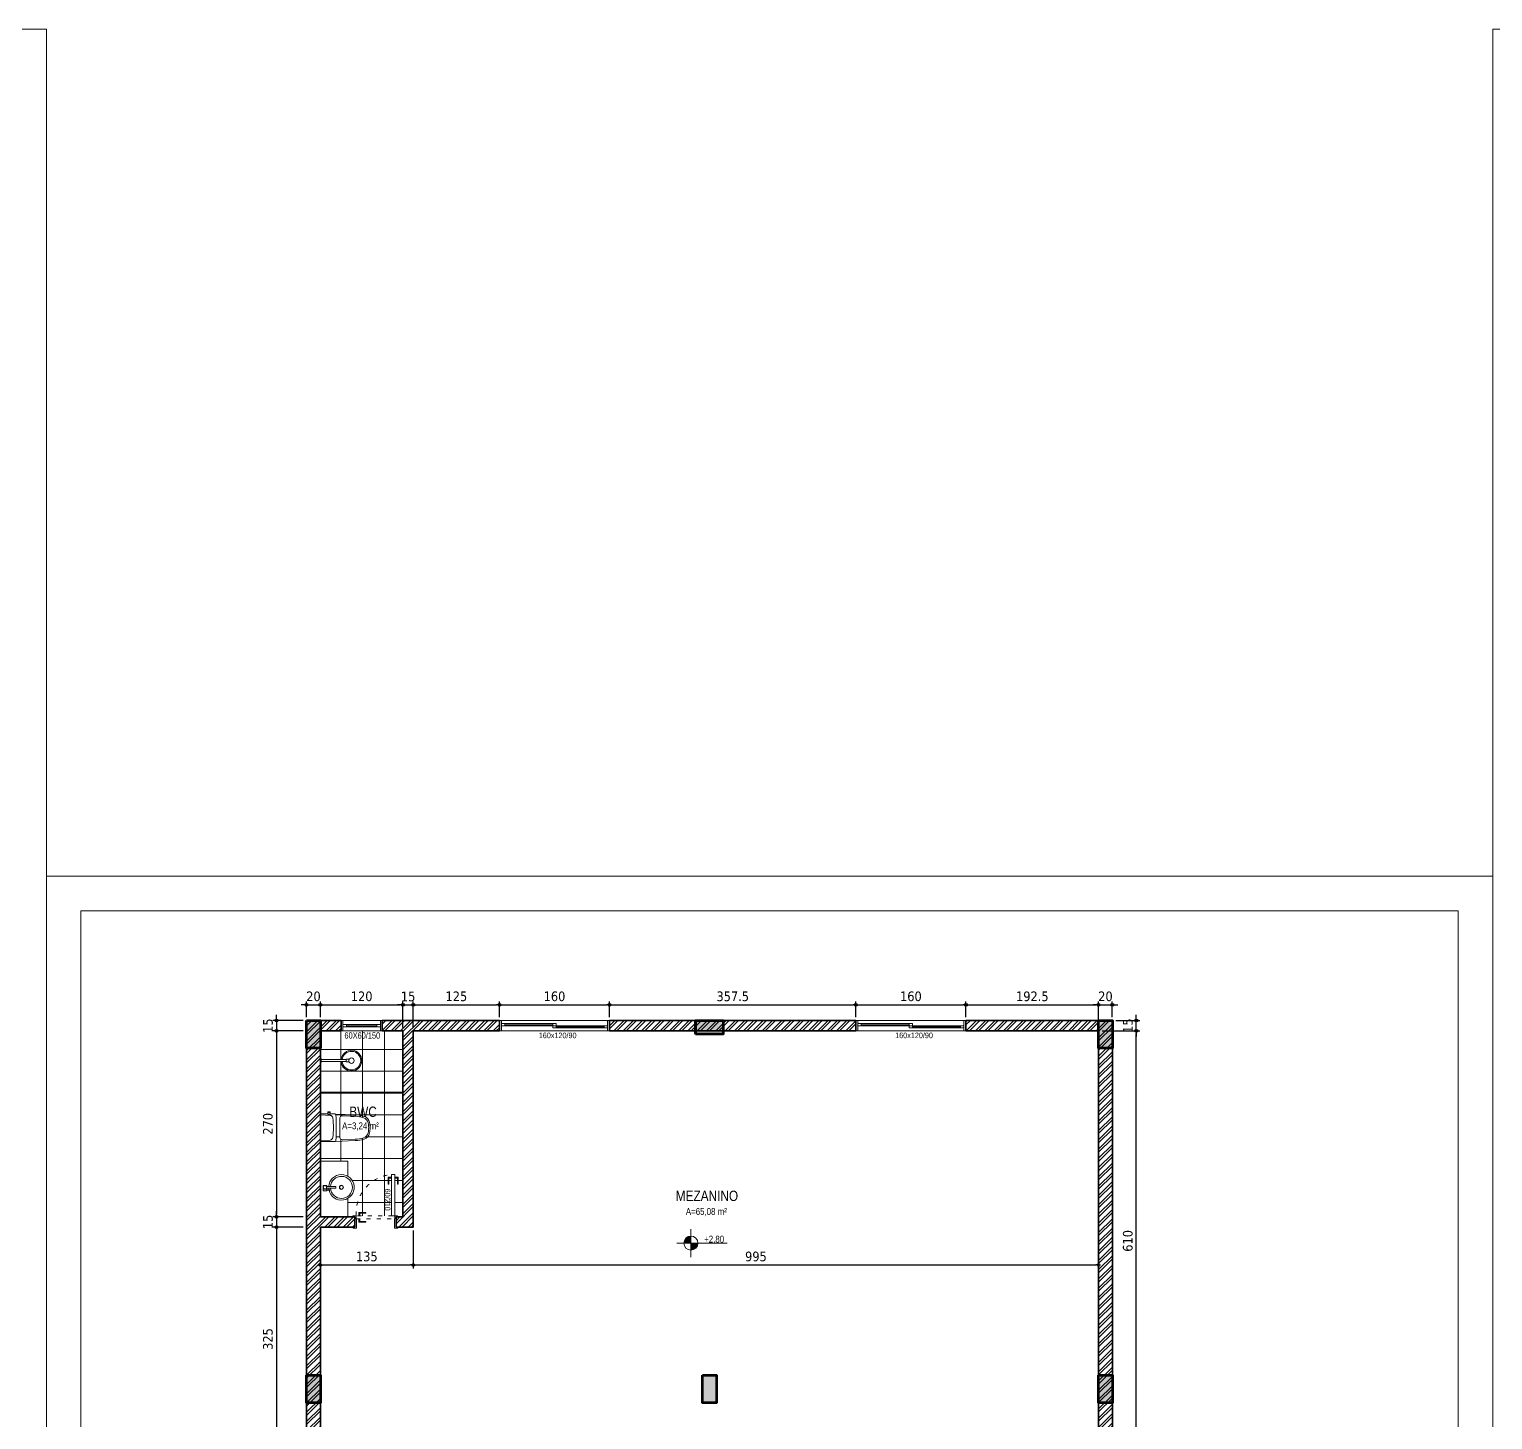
# Model space of a CAD drawing. Header units: millimetres. Extents: x 2030 to 44114, y 1520 to 18221.
# Drawn here: x 35913 to 38038, y 7135 to 9154 of the extents above; entities that cross this region are included whole.
import ezdxf
from ezdxf.enums import TextEntityAlignment as Align

# ---------------------------------------------------------------- set-up
doc = ezdxf.new("R2010")
doc.units = ezdxf.units.MM
doc.linetypes.add('ACAD_ISO03W100', pattern=[30, 12, -18])
for name, color, linetype, lineweight in [('01', 1, 'Continuous', 5), ('018 - Cotas', 244, 'Continuous', 5), ('020 - Textos', 20, 'Continuous', 5), ('030 - Esquadrias', 30, 'Continuous', 5), ('05', 5, 'Continuous', 35), ('055 - Mobilia', 55, 'Continuous', 5), ('06', 6, 'Continuous', 60), ('08', 8, 'Continuous', 5), ('250 - Carimbo', 250, 'Continuous', 5)]:
    doc.layers.add(name, color=color, linetype=linetype, lineweight=lineweight)
doc.styles.add('LE2', font='tahoma.ttf')
doc.styles.add('ROMANS', font='ARIALN.TTF')
doc.dimstyles.new('000_COTA075', dxfattribs={"dimtxt": 14, "dimasz": 4, "dimexe": 5, "dimexo": 5, "dimgap": 5, "dimtad": 1, "dimdec": 1, "dimzin": 12, "dimdsep": 46, "dimtxsty": 'LE2', "dimblk": 'ORIGIN', "dimcen": 0, "dimclrd": 256, "dimclre": 256, "dimclrt": 2, "dimadec": 0, "dimazin": 0, "dimtfac": 1, "dimtdec": 1, "dimtix": 1, "dimtmove": 2, "dimatfit": 3, "dimfxl": 5, "dimtolj": 1, "dimtzin": 0, "dimarcsym": 0})

# ---------------------------------------------------------------- blocks, each defined once
blk = doc.blocks.new('A$C6AF3553C-flat-1')
for p, q in [((-0.399, -0.505), (-0.387, -0.217)), ((-0.374, -0.405), (-0.366, -0.218)), ((-0.026, -0.405), (-0.034, -0.218)), ((-0.001, -0.505), (-0.013, -0.217)), ((-0.431, -0.581), (-0.431, -0.612)), ((-0.431, -0.581), (-0.415, -0.581)), ((-0.431, -0.612), (-0.415, -0.612)), ((-0.415, -0.578), (-0.415, -0.615)), ((-0.415, -0.578), (-0.391, -0.578)), ((-0.415, -0.615), (-0.392, -0.615)), ((-0.4, -0.509), (-0.4, -0.578)), ((-0.4, -0.519), (-0.4, -0.519)), ((-0.4, -0.615), (-0.4, -0.716)), ((-0.391, -0.578), (-0.392, -0.615)), ((-0.386, -0.716), (-0.379, -0.581)), ((-0.342, -0.438), (-0.057, -0.438)), ((-0.014, -0.716), (-0.021, -0.581)), ((0, -0.509), (0, -0.716)), ((-0.006, -0.723), (-0.394, -0.723))]:
    blk.add_line(p, q)
for centre, radius, start, end in [((-0.2, -0.421), 0.421, 90, 100.3105), ((-0.2, -0.421), 0.421, 79.6895, 90), ((0.138, -0.239), 0.526, 163.2539, 177.6082), ((0.138, -0.239), 0.505, 163.2539, 177.6082), ((-0.254, -0.121), 0.116, 100.3105, 163.2539), ((-0.254, -0.121), 0.0947, 100.3105, 163.2539), ((-0.2, -0.421), 0.4, 90, 100.3105), ((-0.2, -0.421), 0.4, 79.6895, 90), ((-0.145, -0.121), 0.0947, 16.7461, 79.6895), ((-0.145, -0.121), 0.116, 16.7461, 79.6895), ((-0.538, -0.239), 0.505, 2.3918, 16.7461), ((-0.538, -0.239), 0.526, 2.3918, 16.7461), ((-0.342, -0.406), 0.0316, 177.6082, 270), ((-0.057, -0.406), 0.0316, 270, 2.3918), ((-0.387, -0.509), 0.0126, 90, 180), ((-0.2, -3.647), 3.156, 86.5961, 93.4039), ((-0.337, -0.583), 0.0421, 97.0567, 177.1036), ((-0.2, -1.689), 1.157, 82.9433, 97.0567), ((-0.063, -0.583), 0.0421, 2.8964, 82.9433), ((-0.013, -0.509), 0.0126, 0, 90), ((-0.394, -0.716), 0.00631, 180, 270), ((-0.379, -0.716), 0.00631, 177.1036, 270), ((-0.02, -0.716), 0.00631, 270, 2.8964), ((-0.006, -0.716), 0.00631, 270, 0)]:
    blk.add_arc(centre, radius, start, end)
blk = doc.blocks.new('acc4')
for p, q in [((-0.017, -0.373), (-0.018, -0.374)), ((0.013, -0.373), (-0.014, -0.373)), ((0.015, -0.373), (0.016, -0.374))]:
    blk.add_line(p, q)
for points in [[(0, 0), (-0.03, 0), (-0.03, -0.005, 0.414214), (-0.021, -0.014), (-0.017, -0.014)], [(0.015, -0.014), (0.02, -0.014, 0.414214), (0.029, -0.005), (0.029, 0), (0, 0)]]:
    blk.add_lwpolyline(points, format="xyb")
for points in [[(-0.017, -0.014), (0.015, -0.014)], [(-0.017, -0.014), (-0.017, -0.373)], [(0.015, -0.014), (0.015, -0.373)], [(-0.018, -0.374), (-0.018, -0.416)], [(0.016, -0.374), (0.016, -0.414)]]:
    blk.add_lwpolyline(points)
blk.add_circle((0.001, -0.451), 0.0396)
for radius in [0.15, 0.135]:
    blk.add_arc((0.001, -0.451), radius, 96.6611, 84.5101)
blk = doc.blocks.new('acc-xx2')
for points in [[(10, 213), (28, 213), (28, 264), (-26, 264), (-26, 213), (-10, 213)], [(-10, 215), (-10, 82), (10, 82), (10, 215)]]:
    blk.add_lwpolyline(points)
for points in [[(28, 213), (49, 213), (49, 264), (28, 264)], [(37, 168), (41, 168), (41, 213), (37, 213)]]:
    blk.add_lwpolyline(points, close=True)
blk.add_circle((0, 238), 25.5)
at = {"linetype": 'Continuous'}
for radius in [29.4, 26.4]:
    blk.add_circle((0, 0), radius, dxfattribs=at)
for start, end in [(93.2272, 77.3427), (78.587, 86.7728)]:
    blk.add_arc((0, 0), 185, start, end)
blk.add_arc((0, 0), 160, 93.7321, 86.2679, dxfattribs=at)
blk = doc.blocks.new('uwebfiwnefjnwkefwf')
for points in [[(-16380.5, -3184.1), (-16380.5, -3186.6), (-16365.5, -3186.6), (-16365.5, -3184.6), (-16364, -3184.6), (-16364, -3188.6), (-16368.5, -3188.6), (-16368.5, -3189.1), (-16382, -3189.1), (-16382, -3184.1), (-16380.5, -3184.1)], [(-16364, -3188.6), (-16304, -3188.6), (-16304, -3193.1), (-16364, -3193.1)], [(-16380.5, -3249.1), (-16380.5, -3246.6), (-16365.5, -3246.6), (-16365.5, -3249.6), (-16364, -3249.6), (-16364, -3244.6), (-16368.5, -3244.6), (-16368.5, -3244.1), (-16382, -3244.1), (-16382, -3249.1), (-16380.5, -3249.1)]]:
    blk.add_lwpolyline(points, close=True)
for points in [[(-16308, -3188.6), (-16308, -3183.6), (-16318, -3183.6), (-16318, -3184.6), (-16309.5, -3184.6), (-16309.5, -3188.6)], [(-16309.5, -3193.1), (-16309.5, -3197.1), (-16318, -3197.1), (-16318, -3198.1), (-16308, -3198.1), (-16308, -3193.1)], [(-16368.5, -3239.1), (-16372.5, -3239.1), (-16372.5, -3230.6), (-16373.5, -3230.6), (-16373.5, -3240.6), (-16368.5, -3240.6)], [(-16364, -3240.6), (-16359, -3240.6), (-16359, -3230.6), (-16360, -3230.6), (-16360, -3239.1), (-16364, -3239.1)]]:
    blk.add_lwpolyline(points)
at = {"layer": '08', "linetype": 'ACAD_ISO03W100', "ltscale": 0.5}
blk.add_lwpolyline([(-16364, -3191.6), (-16364, -3244.6), (-16368.5, -3244.6), (-16368.5, -3188.6), (-16364, -3188.6), (-16364, -3191.6)], close=True, dxfattribs=at)
blk.add_arc((-16360.3, -3188.1), 56.6, 266.3208, 354.9603, dxfattribs=at)
blk = doc.blocks.new('KJWEJFWEF')
at = {"layer": '06'}
h = blk.add_hatch(color=256, dxfattribs=at)
h.dxf.hatch_style = 1
h.paths.add_polyline_path([(71323, -48381.9), (71303, -48381.9), (71303, -48421.9), (71323, -48421.9)])
blk.add_lwpolyline([(71303, -48381.9), (71323, -48381.9), (71323, -48421.9), (71303, -48421.9)], close=True, dxfattribs=at)
blk = doc.blocks.new('j60')
for p, q in [((1060.6, -3371.9), (1114.9, -3371.9)), ((1060.6, -3377.9), (1114.9, -3377.9)), ((1060.6, -3380.9), (1114.9, -3380.9)), ((1060.6, -3386.9), (1114.9, -3386.9)), ((1065.6, -3379.4), (1109.9, -3379.4))]:
    blk.add_line(p, q)
at = {"linetype": 'ByBlock'}
for p, q in [((1065.6, -3377.9), (1065.6, -3380.9)), ((1109.9, -3377.9), (1109.9, -3380.9))]:
    blk.add_line(p, q, dxfattribs=at)
for points in [[(1057.8, -3386.9), (1057.8, -3371.9), (1060.6, -3371.9), (1060.6, -3386.9)], [(1114.9, -3386.9), (1114.9, -3371.9), (1117.8, -3371.9), (1117.8, -3386.9)]]:
    blk.add_lwpolyline(points, close=True)
blk = doc.blocks.new('jkwdbcjwebjwkedw')
for p, q in [((-17468.9, -2649.1), (-17468.9, -2803.1)), ((-17461.4, -2649.1), (-17461.4, -2654.1)), ((-17461.4, -2654.1), (-17458.4, -2654.1)), ((-17461.4, -2654.1), (-17461.4, -2723.6)), ((-17459.9, -2654.1), (-17459.9, -2723.6)), ((-17458.4, -2649.1), (-17458.4, -2654.1)), ((-17458.4, -2654.1), (-17458.4, -2723.6)), ((-17453.9, -2649.1), (-17453.9, -2803.1)), ((-17464.4, -2723.6), (-17464.4, -2728.6)), ((-17464.4, -2723.6), (-17461.4, -2723.6)), ((-17464.4, -2728.6), (-17461.4, -2728.6)), ((-17464.4, -2728.6), (-17464.4, -2798.1)), ((-17462.9, -2728.6), (-17462.9, -2798.1)), ((-17458.4, -2723.6), (-17461.4, -2723.6)), ((-17461.4, -2723.6), (-17461.4, -2728.6)), ((-17461.4, -2723.6), (-17461.4, -2728.6)), ((-17461.4, -2728.6), (-17458.4, -2728.6)), ((-17461.4, -2728.6), (-17461.4, -2798.1)), ((-17458.4, -2723.6), (-17458.4, -2728.6)), ((-17461.4, -2798.1), (-17464.4, -2798.1)), ((-17464.4, -2798.1), (-17464.4, -2803.1)), ((-17461.4, -2798.1), (-17461.4, -2803.1))]:
    blk.add_line(p, q)
for points in [[(-17468.9, -2646.1), (-17453.9, -2646.1), (-17453.9, -2649.1), (-17468.9, -2649.1)], [(-17468.9, -2806.1), (-17453.9, -2806.1), (-17453.9, -2803.1), (-17468.9, -2803.1)]]:
    blk.add_lwpolyline(points, close=True)
blk = doc.blocks.new('RGER')
h = blk.add_hatch(color=256)
h.dxf.hatch_style = 1
h.paths.add_polyline_path([(71276.2, -48044.6), (71276.2, -48031.8, 0.414214), (71263.4, -48044.6)])
h.paths.add_polyline_path([(71289, -48044.6), (71276.2, -48044.6), (71276.2, -48057.4, 0.414214)])
for q in [(71276.2, -48019), (71250.6, -48044.6), (71301.8, -48044.6), (71341.8, -48044.6), (71276.2, -48070.2)]:
    blk.add_line((71276.2, -48044.6), q)
blk.add_circle((71276.2, -48044.6), 12.8)
blk = doc.blocks.new('_Origin')
at = {"color": 0, "linetype": 'ByBlock', "lineweight": -2}
blk.add_line((0, 0), (-1, 0), dxfattribs=at)
blk.add_circle((0, 0), 0.5, dxfattribs=at)
blk = doc.blocks.new('*D217')
at = {"layer": '018 - Cotas', "lineweight": -2, "transparency": 16777216}
for p, q in [((36311.8, 7737.1), (36307.8, 7737.1)), ((36315.8, 7719.4), (36315.8, 7742.1)), ((36315.8, 7737.1), (36335.8, 7737.1)), ((36335.8, 7719.4), (36335.8, 7742.1)), ((36339.8, 7737.1), (36343.8, 7737.1))]:
    blk.add_line(p, q, dxfattribs=at)
at = {"layer": 'Defpoints', "color": 0, "transparency": 16777216}
for p in [(36335.8, 7737.1), (36315.8, 7714.4), (36335.8, 7714.4)]:
    blk.add_point(p, dxfattribs=at)
at = {"layer": '018 - Cotas', "lineweight": -2, "transparency": 16777216, "xscale": 4, "yscale": 4, "zscale": 4}
blk.add_blockref('_Origin', (36315.8, 7737.1), dxfattribs=at)
at = {"layer": '018 - Cotas', "lineweight": -2, "transparency": 16777216, "xscale": 4, "yscale": 4, "zscale": 4, "rotation": 180}
blk.add_blockref('_Origin', (36335.8, 7737.1), dxfattribs=at)
at = {"layer": '018 - Cotas', "color": 2, "transparency": 16777216, "insert": (36325.8, 7749.4), "char_height": 14, "attachment_point": 5, "style": 'LE2'}
blk.add_mtext('\\A1;20', dxfattribs=at)
blk = doc.blocks.new('*D292')
at = {"layer": '018 - Cotas', "lineweight": -2, "transparency": 16777216}
for p, q in [((36335.8, 7719.4), (36335.8, 7742.1)), ((36339.8, 7737.1), (36451.8, 7737.1)), ((36455.8, 7704.4), (36455.8, 7742.1))]:
    blk.add_line(p, q, dxfattribs=at)
at = {"layer": 'Defpoints', "color": 0, "transparency": 16777216}
for p in [(36455.8, 7737.1), (36335.8, 7714.4), (36455.8, 7699.4)]:
    blk.add_point(p, dxfattribs=at)
at = {"layer": '018 - Cotas', "lineweight": -2, "transparency": 16777216, "xscale": 4, "yscale": 4, "zscale": 4, "rotation": 180}
blk.add_blockref('_Origin', (36335.8, 7737.1), dxfattribs=at)
at = {"layer": '018 - Cotas', "lineweight": -2, "transparency": 16777216, "xscale": 4, "yscale": 4, "zscale": 4}
blk.add_blockref('_Origin', (36455.8, 7737.1), dxfattribs=at)
at = {"layer": '018 - Cotas', "color": 2, "transparency": 16777216, "insert": (36395.8, 7749.4), "char_height": 14, "attachment_point": 5, "style": 'LE2'}
blk.add_mtext('\\A1;120', dxfattribs=at)
blk = doc.blocks.new('*D293')
at = {"layer": '018 - Cotas', "lineweight": -2, "transparency": 16777216}
for p, q in [((36451.8, 7737.1), (36447.8, 7737.1)), ((36455.8, 7704.4), (36455.8, 7742.1)), ((36455.8, 7737.1), (36470.8, 7737.1)), ((36470.8, 7704.4), (36470.8, 7742.1)), ((36474.8, 7737.1), (36478.8, 7737.1))]:
    blk.add_line(p, q, dxfattribs=at)
at = {"layer": 'Defpoints', "color": 0, "transparency": 16777216}
for p in [(36470.8, 7737.1), (36455.8, 7699.4), (36470.8, 7699.4)]:
    blk.add_point(p, dxfattribs=at)
at = {"layer": '018 - Cotas', "lineweight": -2, "transparency": 16777216, "xscale": 4, "yscale": 4, "zscale": 4}
blk.add_blockref('_Origin', (36455.8, 7737.1), dxfattribs=at)
at = {"layer": '018 - Cotas', "lineweight": -2, "transparency": 16777216, "xscale": 4, "yscale": 4, "zscale": 4, "rotation": 180}
blk.add_blockref('_Origin', (36470.8, 7737.1), dxfattribs=at)
at = {"layer": '018 - Cotas', "color": 2, "transparency": 16777216, "insert": (36463.3, 7749.2), "char_height": 14, "attachment_point": 5, "style": 'LE2'}
blk.add_mtext('\\A1;15', dxfattribs=at)
blk = doc.blocks.new('*D294')
at = {"layer": '018 - Cotas', "lineweight": -2, "transparency": 16777216}
for p, q in [((36470.8, 7704.4), (36470.8, 7742.1)), ((36474.8, 7737.1), (36591.8, 7737.1)), ((36595.8, 7719.4), (36595.8, 7742.1))]:
    blk.add_line(p, q, dxfattribs=at)
at = {"layer": 'Defpoints', "color": 0, "transparency": 16777216}
for p in [(36595.8, 7737.1), (36595.8, 7714.4), (36470.8, 7699.4)]:
    blk.add_point(p, dxfattribs=at)
at = {"layer": '018 - Cotas', "lineweight": -2, "transparency": 16777216, "xscale": 4, "yscale": 4, "zscale": 4, "rotation": 180}
blk.add_blockref('_Origin', (36470.8, 7737.1), dxfattribs=at)
at = {"layer": '018 - Cotas', "lineweight": -2, "transparency": 16777216, "xscale": 4, "yscale": 4, "zscale": 4}
blk.add_blockref('_Origin', (36595.8, 7737.1), dxfattribs=at)
at = {"layer": '018 - Cotas', "color": 2, "transparency": 16777216, "insert": (36533.3, 7749.4), "char_height": 14, "attachment_point": 5, "style": 'LE2'}
blk.add_mtext('\\A1;125', dxfattribs=at)
blk = doc.blocks.new('*D295')
at = {"layer": '018 - Cotas', "lineweight": -2, "transparency": 16777216}
for p, q in [((36595.8, 7719.4), (36595.8, 7742.1)), ((36599.8, 7737.1), (36751.8, 7737.1)), ((36755.8, 7719.4), (36755.8, 7742.1))]:
    blk.add_line(p, q, dxfattribs=at)
at = {"layer": 'Defpoints', "color": 0, "transparency": 16777216}
for p in [(36755.8, 7737.1), (36595.8, 7714.4), (36755.8, 7714.4)]:
    blk.add_point(p, dxfattribs=at)
at = {"layer": '018 - Cotas', "lineweight": -2, "transparency": 16777216, "xscale": 4, "yscale": 4, "zscale": 4, "rotation": 180}
blk.add_blockref('_Origin', (36595.8, 7737.1), dxfattribs=at)
at = {"layer": '018 - Cotas', "lineweight": -2, "transparency": 16777216, "xscale": 4, "yscale": 4, "zscale": 4}
blk.add_blockref('_Origin', (36755.8, 7737.1), dxfattribs=at)
at = {"layer": '018 - Cotas', "color": 2, "transparency": 16777216, "insert": (36675.8, 7749.4), "char_height": 14, "attachment_point": 5, "style": 'LE2'}
blk.add_mtext('\\A1;160', dxfattribs=at)
blk = doc.blocks.new('*D296')
at = {"layer": '018 - Cotas', "lineweight": -2, "transparency": 16777216}
for p, q in [((36755.8, 7719.4), (36755.8, 7742.1)), ((36759.8, 7737.1), (37109.3, 7737.1)), ((37113.3, 7719.4), (37113.3, 7742.1))]:
    blk.add_line(p, q, dxfattribs=at)
at = {"layer": 'Defpoints', "color": 0, "transparency": 16777216}
for p in [(37113.3, 7737.1), (36755.8, 7714.4), (37113.3, 7714.4)]:
    blk.add_point(p, dxfattribs=at)
at = {"layer": '018 - Cotas', "lineweight": -2, "transparency": 16777216, "xscale": 4, "yscale": 4, "zscale": 4, "rotation": 180}
blk.add_blockref('_Origin', (36755.8, 7737.1), dxfattribs=at)
at = {"layer": '018 - Cotas', "lineweight": -2, "transparency": 16777216, "xscale": 4, "yscale": 4, "zscale": 4}
blk.add_blockref('_Origin', (37113.3, 7737.1), dxfattribs=at)
at = {"layer": '018 - Cotas', "color": 2, "transparency": 16777216, "insert": (36934.6, 7749.4), "char_height": 14, "attachment_point": 5, "style": 'LE2'}
blk.add_mtext('\\A1;357.5', dxfattribs=at)
blk = doc.blocks.new('*D297')
at = {"layer": '018 - Cotas', "lineweight": -2, "transparency": 16777216}
for p, q in [((37113.3, 7719.4), (37113.3, 7742.1)), ((37117.3, 7737.1), (37269.3, 7737.1)), ((37273.3, 7719.4), (37273.3, 7742.1))]:
    blk.add_line(p, q, dxfattribs=at)
at = {"layer": 'Defpoints', "color": 0, "transparency": 16777216}
for p in [(37273.3, 7737.1), (37113.3, 7714.4), (37273.3, 7714.4)]:
    blk.add_point(p, dxfattribs=at)
at = {"layer": '018 - Cotas', "lineweight": -2, "transparency": 16777216, "xscale": 4, "yscale": 4, "zscale": 4, "rotation": 180}
blk.add_blockref('_Origin', (37113.3, 7737.1), dxfattribs=at)
at = {"layer": '018 - Cotas', "lineweight": -2, "transparency": 16777216, "xscale": 4, "yscale": 4, "zscale": 4}
blk.add_blockref('_Origin', (37273.3, 7737.1), dxfattribs=at)
at = {"layer": '018 - Cotas', "color": 2, "transparency": 16777216, "insert": (37193.3, 7749.4), "char_height": 14, "attachment_point": 5, "style": 'LE2'}
blk.add_mtext('\\A1;160', dxfattribs=at)
blk = doc.blocks.new('*D298')
at = {"layer": '018 - Cotas', "lineweight": -2, "transparency": 16777216}
for p, q in [((37273.3, 7719.4), (37273.3, 7742.1)), ((37277.3, 7737.1), (37461.8, 7737.1)), ((37465.8, 7704.4), (37465.8, 7742.1))]:
    blk.add_line(p, q, dxfattribs=at)
at = {"layer": 'Defpoints', "color": 0, "transparency": 16777216}
for p in [(37465.8, 7737.1), (37273.3, 7714.4), (37465.8, 7699.4)]:
    blk.add_point(p, dxfattribs=at)
at = {"layer": '018 - Cotas', "lineweight": -2, "transparency": 16777216, "xscale": 4, "yscale": 4, "zscale": 4, "rotation": 180}
blk.add_blockref('_Origin', (37273.3, 7737.1), dxfattribs=at)
at = {"layer": '018 - Cotas', "lineweight": -2, "transparency": 16777216, "xscale": 4, "yscale": 4, "zscale": 4}
blk.add_blockref('_Origin', (37465.8, 7737.1), dxfattribs=at)
at = {"layer": '018 - Cotas', "color": 2, "transparency": 16777216, "insert": (37369.6, 7749.4), "char_height": 14, "attachment_point": 5, "style": 'LE2'}
blk.add_mtext('\\A1;192.5', dxfattribs=at)
blk = doc.blocks.new('*D299')
at = {"layer": '018 - Cotas', "lineweight": -2, "transparency": 16777216}
for p, q in [((37461.8, 7737.1), (37457.8, 7737.1)), ((37465.8, 7704.4), (37465.8, 7742.1)), ((37465.8, 7737.1), (37485.8, 7737.1)), ((37485.8, 7719.4), (37485.8, 7742.1)), ((37489.8, 7737.1), (37493.8, 7737.1))]:
    blk.add_line(p, q, dxfattribs=at)
at = {"layer": 'Defpoints', "color": 0, "transparency": 16777216}
for p in [(37485.8, 7737.1), (37485.8, 7714.4), (37465.8, 7699.4)]:
    blk.add_point(p, dxfattribs=at)
at = {"layer": '018 - Cotas', "lineweight": -2, "transparency": 16777216, "xscale": 4, "yscale": 4, "zscale": 4}
blk.add_blockref('_Origin', (37465.8, 7737.1), dxfattribs=at)
at = {"layer": '018 - Cotas', "lineweight": -2, "transparency": 16777216, "xscale": 4, "yscale": 4, "zscale": 4, "rotation": 180}
blk.add_blockref('_Origin', (37485.8, 7737.1), dxfattribs=at)
at = {"layer": '018 - Cotas', "color": 2, "transparency": 16777216, "insert": (37475.8, 7749.4), "char_height": 14, "attachment_point": 5, "style": 'LE2'}
blk.add_mtext('\\A1;20', dxfattribs=at)
blk = doc.blocks.new('*D218')
at = {"layer": '018 - Cotas', "lineweight": -2, "transparency": 16777216}
for p, q in [((36310.8, 7714.4), (36267, 7714.4)), ((36272, 7718.4), (36272, 7722.4)), ((36272, 7714.4), (36272, 7699.4)), ((36310.8, 7699.4), (36267, 7699.4)), ((36272, 7695.4), (36272, 7691.4))]:
    blk.add_line(p, q, dxfattribs=at)
at = {"layer": 'Defpoints', "color": 0, "transparency": 16777216}
for p in [(36315.8, 7714.4), (36272, 7699.4), (36315.8, 7699.4)]:
    blk.add_point(p, dxfattribs=at)
at = {"layer": '018 - Cotas', "lineweight": -2, "transparency": 16777216, "xscale": 4, "yscale": 4, "zscale": 4}
for p, rotation in [((36272, 7714.4), 270), ((36272, 7699.4), 90)]:
    blk.add_blockref('_Origin', p, dxfattribs=dict(at, rotation=rotation))
at = {"layer": '018 - Cotas', "color": 2, "transparency": 16777216, "insert": (36259.8, 7706.9), "char_height": 14, "attachment_point": 5, "rotation": 90, "style": 'LE2'}
blk.add_mtext('\\A1;15', dxfattribs=at)
blk = doc.blocks.new('*D219')
at = {"layer": '018 - Cotas', "lineweight": -2, "transparency": 16777216}
for p, q in [((36310.8, 7699.4), (36267, 7699.4)), ((36272, 7695.4), (36272, 7433.4)), ((36310.8, 7429.4), (36267, 7429.4))]:
    blk.add_line(p, q, dxfattribs=at)
at = {"layer": 'Defpoints', "color": 0, "transparency": 16777216}
for p in [(36315.8, 7699.4), (36272, 7429.4), (36315.8, 7429.4)]:
    blk.add_point(p, dxfattribs=at)
at = {"layer": '018 - Cotas', "lineweight": -2, "transparency": 16777216, "xscale": 4, "yscale": 4, "zscale": 4}
for p, rotation in [((36272, 7699.4), 90), ((36272, 7429.4), 270)]:
    blk.add_blockref('_Origin', p, dxfattribs=dict(at, rotation=rotation))
at = {"layer": '018 - Cotas', "color": 2, "transparency": 16777216, "insert": (36259.7, 7564.4), "char_height": 14, "attachment_point": 5, "rotation": 90, "style": 'LE2'}
blk.add_mtext('\\A1;270', dxfattribs=at)
blk = doc.blocks.new('*D220')
at = {"layer": '018 - Cotas', "lineweight": -2, "transparency": 16777216}
for p, q in [((36310.8, 7429.4), (36267, 7429.4)), ((36272, 7433.4), (36272, 7437.4)), ((36272, 7429.4), (36272, 7414.4)), ((36310.8, 7414.4), (36267, 7414.4)), ((36272, 7410.4), (36272, 7406.4))]:
    blk.add_line(p, q, dxfattribs=at)
at = {"layer": 'Defpoints', "color": 0, "transparency": 16777216}
for p in [(36315.8, 7429.4), (36272, 7414.4), (36315.8, 7414.4)]:
    blk.add_point(p, dxfattribs=at)
at = {"layer": '018 - Cotas', "lineweight": -2, "transparency": 16777216, "xscale": 4, "yscale": 4, "zscale": 4}
for p, rotation in [((36272, 7429.4), 270), ((36272, 7414.4), 90)]:
    blk.add_blockref('_Origin', p, dxfattribs=dict(at, rotation=rotation))
at = {"layer": '018 - Cotas', "color": 2, "transparency": 16777216, "insert": (36259.8, 7421.9), "char_height": 14, "attachment_point": 5, "rotation": 90, "style": 'LE2'}
blk.add_mtext('\\A1;15', dxfattribs=at)
blk = doc.blocks.new('*D300')
at = {"layer": '018 - Cotas', "lineweight": -2, "transparency": 16777216}
for p, q in [((36310.8, 7414.4), (36267, 7414.4)), ((36272, 7410.4), (36272, 7093.4)), ((36330.8, 7089.4), (36267, 7089.4))]:
    blk.add_line(p, q, dxfattribs=at)
at = {"layer": 'Defpoints', "color": 0, "transparency": 16777216}
for p in [(36315.8, 7414.4), (36272, 7089.4), (36335.8, 7089.4)]:
    blk.add_point(p, dxfattribs=at)
at = {"layer": '018 - Cotas', "lineweight": -2, "transparency": 16777216, "xscale": 4, "yscale": 4, "zscale": 4}
for p, rotation in [((36272, 7414.4), 90), ((36272, 7089.4), 270)]:
    blk.add_blockref('_Origin', p, dxfattribs=dict(at, rotation=rotation))
at = {"layer": '018 - Cotas', "color": 2, "transparency": 16777216, "insert": (36259.7, 7251.9), "char_height": 14, "attachment_point": 5, "rotation": 90, "style": 'LE2'}
blk.add_mtext('\\A1;325', dxfattribs=at)
blk = doc.blocks.new('*D304')
at = {"layer": '018 - Cotas', "lineweight": -2, "transparency": 16777216}
for p, q in [((37470.8, 7699.4), (37525.6, 7699.4)), ((37520.6, 7093.4), (37520.6, 7695.4)), ((37470.8, 7089.4), (37525.6, 7089.4))]:
    blk.add_line(p, q, dxfattribs=at)
at = {"layer": 'Defpoints', "color": 0, "transparency": 16777216}
for p in [(37465.8, 7699.4), (37520.6, 7699.4), (37465.8, 7089.4)]:
    blk.add_point(p, dxfattribs=at)
at = {"layer": '018 - Cotas', "lineweight": -2, "transparency": 16777216, "xscale": 4, "yscale": 4, "zscale": 4}
for p, rotation in [((37520.6, 7699.4), 90), ((37520.6, 7089.4), 270)]:
    blk.add_blockref('_Origin', p, dxfattribs=dict(at, rotation=rotation))
at = {"layer": '018 - Cotas', "color": 2, "transparency": 16777216, "insert": (37508.3, 7394.4), "char_height": 14, "attachment_point": 5, "rotation": 90, "style": 'LE2'}
blk.add_mtext('\\A1;610', dxfattribs=at)
blk = doc.blocks.new('*D305')
at = {"layer": '018 - Cotas', "lineweight": -2, "transparency": 16777216}
for p, q in [((37490.8, 7714.4), (37525.6, 7714.4)), ((37520.6, 7718.4), (37520.6, 7722.4)), ((37520.6, 7699.4), (37520.6, 7714.4)), ((37470.8, 7699.4), (37525.6, 7699.4)), ((37520.6, 7695.4), (37520.6, 7691.4))]:
    blk.add_line(p, q, dxfattribs=at)
at = {"layer": 'Defpoints', "color": 0, "transparency": 16777216}
for p in [(37485.8, 7714.4), (37520.6, 7714.4), (37465.8, 7699.4)]:
    blk.add_point(p, dxfattribs=at)
at = {"layer": '018 - Cotas', "lineweight": -2, "transparency": 16777216, "xscale": 4, "yscale": 4, "zscale": 4}
for p, rotation in [((37520.6, 7714.4), 270), ((37520.6, 7699.4), 90)]:
    blk.add_blockref('_Origin', p, dxfattribs=dict(at, rotation=rotation))
at = {"layer": '018 - Cotas', "color": 2, "transparency": 16777216, "insert": (37508.4, 7706.9), "char_height": 14, "attachment_point": 5, "rotation": 90, "style": 'LE2'}
blk.add_mtext('\\A1;15', dxfattribs=at)
blk = doc.blocks.new('*D306')
at = {"layer": '018 - Cotas', "lineweight": -2, "transparency": 16777216}
for p, q in [((36335.8, 7409.4), (36335.8, 7354.4)), ((36470.8, 7409.4), (36470.8, 7354.4)), ((36339.8, 7359.4), (36466.8, 7359.4))]:
    blk.add_line(p, q, dxfattribs=at)
at = {"layer": 'Defpoints', "color": 0, "transparency": 16777216}
for p in [(36335.8, 7414.4), (36470.8, 7414.4), (36470.8, 7359.4)]:
    blk.add_point(p, dxfattribs=at)
at = {"layer": '018 - Cotas', "lineweight": -2, "transparency": 16777216, "xscale": 4, "yscale": 4, "zscale": 4, "rotation": 180}
blk.add_blockref('_Origin', (36335.8, 7359.4), dxfattribs=at)
at = {"layer": '018 - Cotas', "lineweight": -2, "transparency": 16777216, "xscale": 4, "yscale": 4, "zscale": 4}
blk.add_blockref('_Origin', (36470.8, 7359.4), dxfattribs=at)
at = {"layer": '018 - Cotas', "color": 2, "transparency": 16777216, "insert": (36403.3, 7371.7), "char_height": 14, "attachment_point": 5, "style": 'LE2'}
blk.add_mtext('\\A1;135', dxfattribs=at)
blk = doc.blocks.new('*D307')
at = {"layer": '018 - Cotas', "lineweight": -2, "transparency": 16777216}
for p, q in [((36470.8, 7409.4), (36470.8, 7354.4)), ((37465.8, 7383.3), (37465.8, 7354.4)), ((36474.8, 7359.4), (37461.8, 7359.4))]:
    blk.add_line(p, q, dxfattribs=at)
at = {"layer": 'Defpoints', "color": 0, "transparency": 16777216}
for p in [(36470.8, 7414.4), (37465.8, 7388.3), (37465.8, 7359.4)]:
    blk.add_point(p, dxfattribs=at)
at = {"layer": '018 - Cotas', "lineweight": -2, "transparency": 16777216, "xscale": 4, "yscale": 4, "zscale": 4, "rotation": 180}
blk.add_blockref('_Origin', (36470.8, 7359.4), dxfattribs=at)
at = {"layer": '018 - Cotas', "lineweight": -2, "transparency": 16777216, "xscale": 4, "yscale": 4, "zscale": 4}
blk.add_blockref('_Origin', (37465.8, 7359.4), dxfattribs=at)
at = {"layer": '018 - Cotas', "color": 2, "transparency": 16777216, "insert": (36968.3, 7371.7), "char_height": 14, "attachment_point": 5, "style": 'LE2'}
blk.add_mtext('\\A1;995', dxfattribs=at)
blk = doc.blocks.new('WOEIFHNWIUJBENQ')
at = {"layer": '250 - Carimbo'}
blk.add_lwpolyline([(35439.6, 21880.3), (38409.6, 21880.3), (38409.6, 17680.3), (35439.6, 17680.3)], close=True, dxfattribs=at)

msp = doc.modelspace()

# ---------------------------------------------------------------- hatches: boundary and pattern name
at = {"layer": '08'}
h = msp.add_hatch(dxfattribs=at)
h.set_pattern_fill('ANSI32', color=256)
h.set_pattern_definition([(45, (-43169.445, 54551.327), (-6.7351921, 6.7351921), []), (45, (-43164.955, 54551.327), (-6.7351921, 6.7351921), [])])
h.paths.add_polyline_path([(36335.81, 7699.38), (36365.81, 7699.38), (36365.81, 7714.38), (36315.81, 7714.38), (36315.81, 6283.88), (36335.81, 6283.88), (36335.81, 7414.38), (36385.81, 7414.38), (36385.81, 7429.38), (36335.81, 7429.38)])
h.paths.add_polyline_path([(36595.81, 7714.38), (36425.81, 7714.38), (36425.81, 7699.38), (36455.81, 7699.38), (36455.81, 7429.38), (36445.81, 7429.38), (36445.81, 7414.38), (36470.81, 7414.38), (36470.81, 7699.38), (36595.81, 7699.38)])
h.paths.add_polyline_path([(37113.31, 7714.38), (36755.81, 7714.38), (36755.81, 7699.38), (37113.31, 7699.38)])
h.paths.add_polyline_path([(37485.81, 7714.38), (37273.31, 7714.38), (37273.31, 7699.38), (37465.81, 7699.38), (37465.81, 5629.38), (36880.81, 5629.38), (36880.81, 5614.38), (37485.81, 5614.38)])
h.paths.add_polyline_path([(36480.81, 6283.88), (36335.81, 6283.88), (36335.81, 6268.88), (36465.81, 6268.88), (36465.81, 5614.38), (36495.81, 5614.38), (36495.81, 5629.38), (36480.81, 5629.38)])
h.paths.add_polyline_path([(36335.81, 6283.88), (36315.81, 6283.88), (36315.81, 6268.88), (36335.81, 6268.88)])
h = msp.add_hatch(dxfattribs=at)
h.set_pattern_fill('NET', color=256, scale=10, angle=-90)
h.set_pattern_definition([(270, (84784.165, 58028.02), (31.75, -6e-15), []), (360, (84784.165, 58028.02), (8e-15, 31.75), [])])
h.paths.add_polyline_path([(36387.81, 7430.88), (36382.81, 7430.88), (36382.81, 7429.38), (36375.81, 7429.38), (36375.81, 7456.17, 0.5729251), (36375.81, 7488.09), (36375.81, 7510.14), (36335.81, 7510.14), (36335.81, 7539.31, 0.4142136), (36336.44, 7538.68), (36357.16, 7538.68, 0.4142136), (36358.42, 7539.94, 0.0297131), (36358.42, 7577.42, 0.4142136), (36357.16, 7578.68), (36350.32, 7578.68), (36350.32, 7580.15), (36350.01, 7581.73), (36346.85, 7581.73), (36346.85, 7580.15), (36346.54, 7580.15), (36346.54, 7578.68), (36335.81, 7578.68), (36335.81, 7609.38), (36455.81, 7609.38), (36455.81, 7429.38), (36447.81, 7429.38), (36447.81, 7430.88), (36443.81, 7430.88), (36443.81, 7485.38), (36447.81, 7485.38), (36447.81, 7476.88), (36448.81, 7476.88), (36448.81, 7486.88), (36443.81, 7486.88), (36443.81, 7490.88), (36439.31, 7490.88, 0.4072757)])
h.paths.add_polyline_path([(36398.74, 7573.19, 0.062713), (36386.3, 7575.29), (36367.57, 7576.07, 0.4264861), (36364.29, 7572.92), (36364.29, 7544.41, 0.4265016), (36367.57, 7541.26), (36386.3, 7542.04, 0.0627144), (36398.74, 7544.14, 0.2817629), (36405.33, 7551.51, 0.0450182), (36405.97, 7558.67, 0.0450168), (36405.33, 7565.82, 0.2817767)], flags=16)
h.paths.add_polyline_path([(36335.81, 7610.38), (36335.81, 7653.33), (36336.31, 7653.33, 0.4142136), (36337.21, 7654.23), (36337.21, 7654.73), (36365.94, 7654.73, 18.8435821), (36365.97, 7657.91), (36337.21, 7657.91), (36337.21, 7658.33, 0.4142136), (36336.31, 7659.23), (36335.81, 7659.23), (36335.81, 7699.38), (36455.81, 7699.38), (36455.81, 7610.38)])
h.paths.add_polyline_path([(36393.31, 7430.88), (36393.31, 7434.88), (36401.81, 7434.88), (36401.81, 7435.88), (36391.81, 7435.88), (36391.81, 7430.88), (36387.81, 7430.88, -0.4072757), (36439.31, 7490.88), (36439.31, 7486.88), (36434.31, 7486.88), (36434.31, 7476.88), (36435.31, 7476.88), (36435.31, 7485.38), (36439.31, 7485.38), (36439.31, 7430.88)], flags=17)
h.paths.add_polyline_path([(36409.12, 7597.86), (36409.12, 7545.25), (36385.84, 7545.25), (36385.84, 7597.86)], flags=24)
h.paths.add_polyline_path([(36428.35, 7598.58), (36428.35, 7540.4), (36407.53, 7540.4), (36407.53, 7598.58)], flags=24)
h.paths.add_polyline_path([(36439.66, 7472.29), (36439.66, 7440.12), (36427.26, 7440.12), (36427.26, 7472.29)], flags=25)

# ---------------------------------------------------------------- linework, layer by layer
at = {"layer": '05'}
for p, q in [((36365.81, 7699.38), (36365.81, 7714.38)), ((36425.81, 7699.38), (36425.81, 7714.38)), ((36595.81, 7699.38), (36595.81, 7714.38)), ((36755.81, 7699.38), (36755.81, 7714.38)), ((37113.31, 7699.38), (37113.31, 7714.38)), ((37273.31, 7699.38), (37273.31, 7714.38)), ((36385.81, 7414.38), (36385.81, 7429.38)), ((36445.81, 7429.38), (36455.81, 7429.38)), ((36445.81, 7429.38), (36445.81, 7414.38)), ((36445.81, 7414.38), (36455.81, 7414.38))]:
    msp.add_line(p, q, dxfattribs=at)
for points in [[(36315.81, 6268.88), (36315.81, 7714.38), (36365.81, 7714.38)], [(36365.81, 7714.38), (36335.81, 7714.38)], [(36425.81, 7714.38), (36595.81, 7714.38)], [(36470.81, 7714.38), (36425.81, 7714.38)], [(36755.81, 7714.38), (37113.31, 7714.38)], [(37273.31, 7714.38), (37485.81, 7714.38), (37485.81, 5614.38), (36880.81, 5614.38)], [(36335.81, 7429.38), (36335.81, 7699.38), (36365.81, 7699.38)], [(36335.81, 7699.38), (36335.81, 7429.38), (36385.81, 7429.38)], [(36365.81, 7699.38), (36335.81, 7699.38), (36335.81, 7429.38), (36385.81, 7429.38)], [(36425.81, 7699.38), (36455.81, 7699.38)], [(36445.81, 7429.38), (36455.81, 7429.38), (36455.81, 7699.38), (36425.81, 7699.38)], [(36445.81, 7414.38), (36470.81, 7414.38), (36470.81, 7699.38)], [(36470.81, 7699.38), (36595.81, 7699.38)], [(36755.81, 7699.38), (37113.31, 7699.38)], [(37273.31, 7699.38), (37465.81, 7699.38), (37465.81, 5629.38), (36880.81, 5629.38)], [(36335.81, 6268.88), (36335.81, 7414.38)], [(36335.81, 7414.38), (36385.81, 7414.38)]]:
    msp.add_lwpolyline(points, dxfattribs=at)
at = {"layer": '055 - Mobilia'}
for p, q in [((36455.81, 7610.38), (36335.81, 7610.38)), ((36455.81, 7609.38), (36335.81, 7609.38))]:
    msp.add_line(p, q, dxfattribs=at)
msp.add_lwpolyline([(36375.81, 7488.09), (36375.81, 7510.14), (36335.81, 7510.14), (36335.81, 7429.38), (36375.81, 7429.38), (36375.81, 7456.17)], dxfattribs=at)
at = {"layer": '06'}
for points in [[(36315.81, 7714.38), (36335.81, 7714.38), (36335.81, 7674.38), (36315.81, 7674.38)], [(36880.81, 7694.38), (36880.81, 7714.38), (36920.81, 7714.38), (36920.81, 7694.38)], [(37465.81, 7714.38), (37485.81, 7714.38), (37485.81, 7674.38), (37465.81, 7674.38)], [(36315.81, 7199.38), (36335.81, 7199.38), (36335.81, 7159.38), (36315.81, 7159.38)], [(36890.81, 7199.38), (36910.81, 7199.38), (36910.81, 7159.38), (36890.81, 7159.38)], [(37465.81, 7199.38), (37485.81, 7199.38), (37485.81, 7159.38), (37465.81, 7159.38)]]:
    msp.add_lwpolyline(points, close=True, dxfattribs=at)
at = {"layer": '250 - Carimbo'}
for points in [[(35938.15, 4953.78), (35938.15, 7923.78), (38038.15, 7923.78), (38038.15, 4953.78)], [(35988.15, 5003.78), (35988.15, 7873.78), (37988.15, 7873.78), (37988.15, 5003.78)]]:
    msp.add_lwpolyline(points, close=True, dxfattribs=at)

# ---------------------------------------------------------------- block references
at = {"layer": '01', "xscale": -1, "rotation": 270}
msp.add_blockref('uwebfiwnefjnwkefwf', (39632.38, 23794.84), dxfattribs=at)
at = {"layer": '01', "xscale": 0.8, "yscale": 0.8, "zscale": 0.8}
msp.add_blockref('RGER', (-20147.07, 45826.77), dxfattribs=at)
at = {"layer": '030 - Esquadrias', "xscale": -1, "rotation": 180}
msp.add_blockref('j60', (35308.05, 4327.47), dxfattribs=at)
at = {"layer": '030 - Esquadrias', "rotation": 270}
for p in [(39401.91, -9754.55), (39919.41, -9754.55)]:
    msp.add_blockref('jkwdbcjwebjwkedw', p, dxfattribs=at)
at = {"layer": '055 - Mobilia'}
for name, p, xscale, yscale, zscale, rotation in [('acc4', (36335.81, 7656.23), -100, 100, 100, 90), ('A$C6AF3553C-flat-1', (36408.08, 7538.68), 100, 100, 100, 270), ('acc-xx2', (36366.45, 7472.13), -0.1, 0.1, 0.1, 90)]:
    msp.add_blockref(name, p, dxfattribs=dict(at, xscale=xscale, yscale=yscale, zscale=zscale, rotation=rotation))
at = {"layer": '06'}
for p in [(-34987.15, 56096.33), (-33837.15, 56096.33), (-34987.15, 55581.33), (-34412.15, 55581.33), (-33837.15, 55581.33)]:
    msp.add_blockref('KJWEJFWEF', p, dxfattribs=at)
at = {"layer": '06', "rotation": 90}
msp.add_blockref('KJWEJFWEF', (-11501.14, -63608.58), dxfattribs=at)
at = {"layer": '08'}
for p in [(-2471.43, -12726.52), (2598.57, -12726.52)]:
    msp.add_blockref('WOEIFHNWIUJBENQ', p, dxfattribs=at)

# ---------------------------------------------------------------- texts
at = {"layer": '020 - Textos', "style": 'ROMANS'}
for s, height, p in [('60X60/150', 9, (36370.8, 7688.19)), ('160x120/90', 8, (36652.96, 7688.79)), ('160x120/90', 8, (37170.46, 7688.79))]:
    msp.add_text(s, height=height, dxfattribs=at).set_placement(p)
for s, p in [('BWC ', (36400.2, 7574.4)), ('MEZANINO', (36897.14, 7452.29))]:
    msp.add_text(s, height=15, dxfattribs=at).set_placement(p, align=Align.CENTER)
msp.add_text('60/210', height=8, rotation=270, dxfattribs=at).set_placement((36429.46, 7470.23))
at = {"layer": '020 - Textos', "char_height": 10, "width": 130.9131, "line_spacing_factor": 0.994243, "style": 'ROMANS'}
for s, insert, attachment_point in [('A=3,24 m²', (36394.01, 7566.47), 2), ('A=65,08 m²', (36896.29, 7430.23), 8), ('+2,80', (36907.61, 7390.09), 8)]:
    msp.add_mtext(s, dxfattribs=dict(at, insert=insert, attachment_point=attachment_point))

# ---------------------------------------------------------------- dimensions: what is measured, and where the dimension line sits
at = {"layer": '018 - Cotas'}
for base, p1, p2, picture, middle in [((36335.81, 7737.07), (36315.81, 7714.38), (36335.81, 7714.38), '*D217', (36325.81, 7749.36)), ((36455.81, 7737.07), (36335.81, 7714.38), (36455.81, 7699.38), '*D292', (36395.81, 7749.36)), ((36470.81, 7737.07), (36455.81, 7699.38), (36470.81, 7699.38), '*D293', (36463.31, 7749.24)), ((36595.81, 7737.07), (36470.81, 7699.38), (36595.81, 7714.38), '*D294', (36533.31, 7749.36)), ((36755.81, 7737.07), (36595.81, 7714.38), (36755.81, 7714.38), '*D295', (36675.81, 7749.35)), ((37113.31, 7737.07), (36755.81, 7714.38), (37113.31, 7714.38), '*D296', (36934.56, 7749.36)), ((37273.31, 7737.07), (37113.31, 7714.38), (37273.31, 7714.38), '*D297', (37193.31, 7749.35)), ((37465.81, 7737.07), (37273.31, 7714.38), (37465.81, 7699.38), '*D298', (37369.56, 7749.36)), ((37485.81, 7737.07), (37465.81, 7699.38), (37485.81, 7714.38), '*D299', (37475.81, 7749.36)), ((36470.81, 7359.39), (36335.81, 7414.38), (36470.81, 7414.38), '*D306', (36403.31, 7371.68)), ((37465.81, 7359.39), (36470.81, 7414.38), (37465.81, 7388.32), '*D307', (36968.31, 7371.68))]:
    dim = msp.add_linear_dim(base=base, p1=p1, p2=p2, dimstyle='000_COTA075', dxfattribs=at)
    dim.commit()
    dim.dimension.update_dxf_attribs({"geometry": picture, "text_midpoint": middle})
for base, p1, p2, picture, middle in [((36272.01, 7699.38), (36315.81, 7714.38), (36315.81, 7699.38), '*D218', (36259.84, 7706.88)), ((37520.56, 7714.38), (37465.81, 7699.38), (37485.81, 7714.38), '*D305', (37508.39, 7706.88)), ((36272.01, 7429.38), (36315.81, 7699.38), (36315.81, 7429.38), '*D219', (36259.72, 7564.38)), ((37520.56, 7699.38), (37465.81, 7089.38), (37465.81, 7699.38), '*D304', (37508.27, 7394.38)), ((36272.01, 7089.38), (36315.81, 7414.38), (36335.81, 7089.38), '*D300', (36259.72, 7251.88)), ((36272.01, 7414.38), (36315.81, 7429.38), (36315.81, 7414.38), '*D220', (36259.84, 7421.88))]:
    dim = msp.add_linear_dim(base=base, p1=p1, p2=p2, angle=90, dimstyle='000_COTA075', dxfattribs=at)
    dim.commit()
    dim.dimension.update_dxf_attribs({"geometry": picture, "text_midpoint": middle})

doc.saveas('drawing.dxf')
